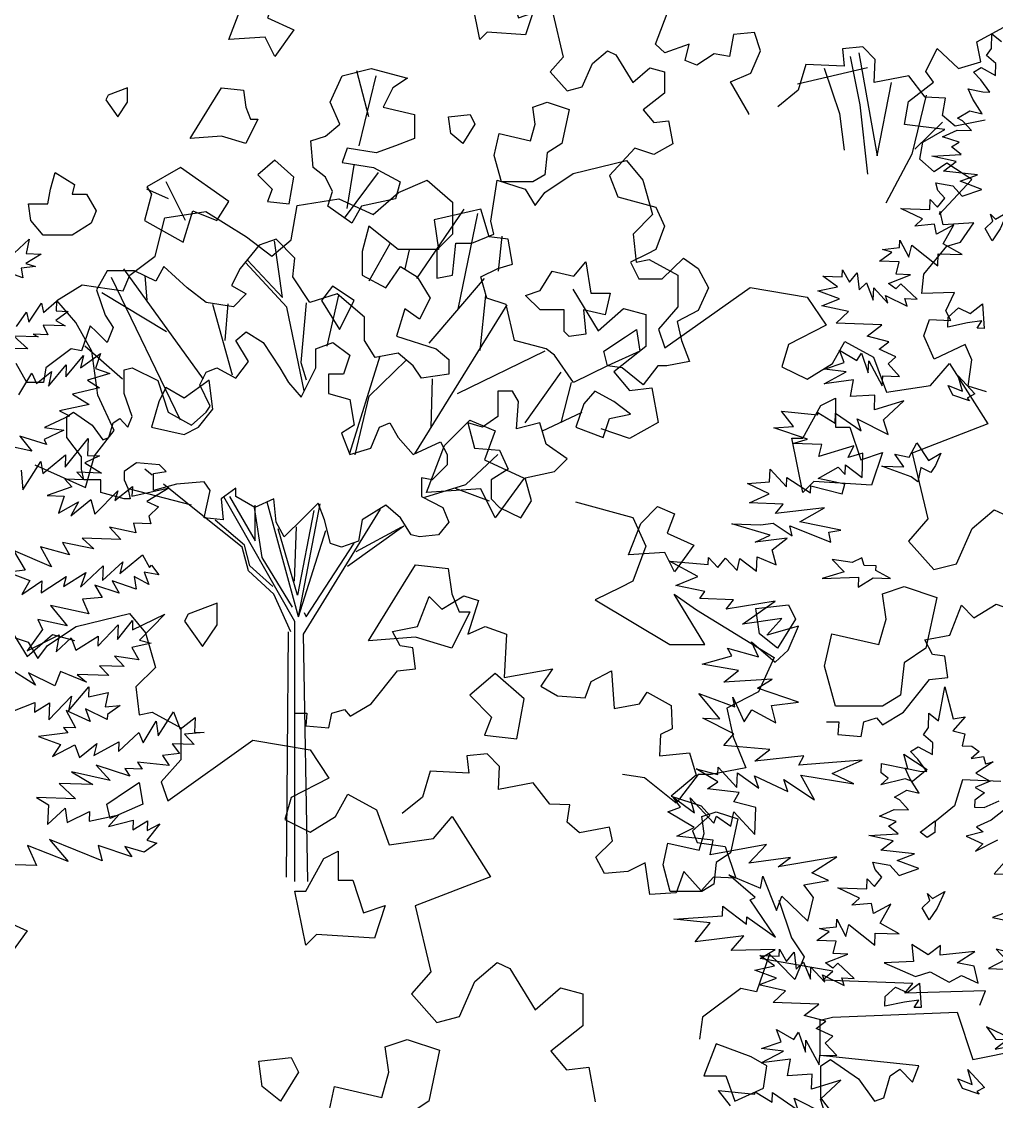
# Model space of a CAD drawing. Header units: inches. Extents: x 11.9 to 85.3, y 21.1 to 37.4.
# Drawn here: x 38.478 to 38.957, y 22.154 to 22.684 of the extents above; entities that cross this region are included whole.
import ezdxf

# ---------------------------------------------------------------- set-up
doc = ezdxf.new("R2010")
doc.units = ezdxf.units.IN
doc.header["$MEASUREMENT"] = 0
doc.layers.add('CAY', color=94, linetype='Continuous')
doc.layers.add('CAY-3', color=61, linetype='Continuous')

# ---------------------------------------------------------------- blocks, each defined once
blk = doc.blocks.new('A$C76451831')
at = {"layer": 'CAY'}
for p, q in [((3764, 1772.8), (3822.4, 1787)), ((3822.4, 1787), (3840.1, 1765.7)), ((3732.8, 1752.2), (3764, 1772.8)), ((3573, 1752.2), (3604.2, 1765.7)), ((3604.2, 1765.7), (3631.9, 1741.6)), ((3673.8, 1720.9), (3680.9, 1765.7)), ((3680.9, 1765.7), (3711.5, 1755.7)), ((3840.1, 1765.7), (3850.7, 1728)), ((3545.3, 1728), (3573, 1752.2)), ((3711.5, 1755.7), (3722.2, 1738)), ((3722.2, 1738), (3732.8, 1752.2)), ((3455.6, 1700.3), (3462.1, 1738)), ((3462.1, 1738), (3507.5, 1745.1)), ((3507.5, 1745.1), (3545.3, 1728)), ((3631.9, 1741.6), (3631.9, 1706.7)), ((3306.5, 1682.6), (3317.1, 1724.4)), ((3317.1, 1724.4), (3361.9, 1731.5)), ((3361.9, 1731.5), (3406.7, 1703.8)), ((3850.7, 1728), (3829.5, 1706.7)), ((3677.3, 1706.7), (3673.8, 1720.9)), ((3406.7, 1703.8), (3434.4, 1682.6)), ((3434.4, 1682.6), (3455.6, 1700.3)), ((3631.9, 1706.7), (3614.8, 1689.6)), ((3653.2, 1696.7), (3677.3, 1706.7)), ((3829.5, 1706.7), (3833, 1676.1)), ((3614.8, 1689.6), (3614.8, 1658.4)), ((3631.9, 1661.9), (3635.5, 1696.7)), ((3635.5, 1696.7), (3653.2, 1696.7)), ((3278.8, 1661.9), (3306.5, 1682.6)), ((3833, 1676.1), (3847.2, 1679)), ((3847.2, 1679), (3878.4, 1661.9)), ((3271.7, 1644.8), (3278.8, 1661.9)), ((3614.8, 1658.4), (3631.9, 1661.9)), ((3878.4, 1661.9), (3878.4, 1627.1)), ((3199.2, 1634.2), (3226.9, 1651.3)), ((3226.9, 1651.3), (3271.7, 1644.8)), ((3864.3, 1582.3), (3957.4, 1648.4)), ((3957.4, 1648.4), (4019.9, 1637.7)), ((3219.8, 1610), (3199.2, 1634.2)), ((4019.9, 1637.7), (4040.5, 1607.1)), ((3878.4, 1627.1), (3857.2, 1602.9)), ((3237.5, 1578.7), (3219.8, 1610)), ((4040.5, 1607.1), (3999.3, 1585.8)), ((3857.2, 1602.9), (3864.3, 1582.3)), ((3999.3, 1585.8), (3992.2, 1561.6)), ((4047.6, 1565.2), (4061.2, 1589.4)), ((4061.2, 1589.4), (4092.4, 1572.3)), ((3244, 1530.4), (3237.5, 1578.7)), ((4092.4, 1572.3), (4106.6, 1533.9)), ((3992.2, 1561.6), (4019.9, 1548.1)), ((4019.9, 1548.1), (4047.6, 1565.2)), ((4154.9, 1541), (4175.6, 1565.2)), ((4175.6, 1565.2), (4217.4, 1499.1)), ((4106.6, 1533.9), (4154.9, 1541)), ((3261.7, 1492), (3244, 1530.4)), ((3240.4, 1464.3), (3261.7, 1492)), ((4217.4, 1499.1), (4134.9, 1467.3)), ((3230.4, 1429.5), (3240.4, 1464.3)), ((4134.9, 1467.3), (4152, 1395.3)), ((3175, 1454.3), (3230.4, 1429.5)), ((4200.3, 1384.7), (4224.5, 1405.3)), ((4224.5, 1405.3), (4238.7, 1398.8)), ((4152, 1395.3), (4130.8, 1371.1)), ((4183.2, 1346.3), (4200.3, 1384.7)), ((4130.8, 1371.1), (4158.5, 1339.9)), ((4158.5, 1339.9), (4183.2, 1346.3)), ((4929.6, 1084.7), (4941, 1036.7)), ((5409.5, 1046.3), (5410, 1062.2)), ((5410, 1062.2), (5420.6, 1053.6)), ((4973.2, 1029.6), (4989.3, 1043.4)), ((4989.3, 1043.4), (4998.7, 1039.1)), ((4998.7, 1039.1), (5017.2, 1008.8)), ((5268.6, 1047.8), (5246.4, 1045.7)), ((5246.4, 1045.7), (5248.5, 1026.7)), ((5282.3, 1034.1), (5268.6, 1047.8)), ((5404.2, 1038.3), (5409.5, 1046.3)), ((4941, 1036.7), (4926.8, 1020.6)), ((4961.8, 1004.1), (4973.2, 1029.6)), ((5206.3, 1028.8), (5197.9, 1000.4)), ((5248.5, 1026.7), (5206.3, 1028.8)), ((5281.2, 1008.8), (5282.3, 1034.1)), ((5414.3, 1029.8), (5404.2, 1038.3)), ((5413.9, 1016.7), (5414.3, 1029.8)), ((4728.3, 971.5), (4715.1, 1021.6)), ((4717.8, 939.8), (4736.3, 1016.3)), ((4926.8, 1020.6), (4945.3, 999.7)), ((5017.2, 1008.8), (5035.7, 1024.9)), ((5035.7, 1024.9), (5051.8, 1020.6)), ((5051.8, 1020.6), (5051.8, 997.4)), ((5273.8, 1025), (5197.2, 1007.3)), ((5319.2, 1016.2), (5281.2, 1008.8)), ((5337.1, 993), (5319.2, 1016.2)), ((5390, 1020.2), (5398.3, 1025.4)), ((5397.8, 1011.8), (5390, 1020.2)), ((5398.3, 1025.4), (5413.9, 1016.7)), ((4945.3, 999.7), (4961.8, 1004.1)), ((5407.8, 998.3), (5397.8, 1011.8)), ((5051.8, 997.4), (5028.6, 978.9)), ((5197.9, 1000.4), (5175.7, 982.4)), ((5359.3, 991.9), (5337.1, 993)), ((5356.1, 972.9), (5359.3, 991.9)), ((5389, 990.8), (5383.9, 1001.9)), ((5383.9, 1001.9), (5400.1, 998.6)), ((5400.1, 998.6), (5407.8, 998.3)), ((5399.3, 974.6), (5389, 990.8)), ((5028.6, 978.9), (5040, 965.1)), ((5369.8, 961.3), (5356.1, 972.9)), ((5372.4, 970.1), (5385.8, 977.8)), ((5377.7, 967.2), (5372.4, 970.1)), ((5385.8, 977.8), (5399.3, 974.6)), ((5040, 965.1), (5056.1, 967.1)), ((5056.1, 967.1), (5060.8, 941.9)), ((5355.8, 949.4), (5371.9, 957)), ((5402.5, 967.7), (5369.8, 961.3)), ((5371.9, 957), (5387.7, 956.4)), ((5387.7, 956.4), (5377.7, 967.2)), ((5374.2, 943.7), (5355.8, 949.4)), ((5019.2, 937.2), (4991.7, 907.3)), ((5040, 930.1), (5019.2, 937.2)), ((5060.8, 941.9), (5040, 930.1)), ((5365.8, 938.6), (5374.2, 943.7)), ((5376.4, 930.1), (5365.8, 938.6)), ((5344.2, 928.5), (5376.4, 930.1)), ((5370.7, 922.5), (5344.2, 928.5)), ((5357.2, 912.1), (5370.7, 922.5)), ((4701.9, 860.6), (4738.9, 910.7)), ((4704.6, 871.1), (4712.5, 918.7)), ((5394.2, 908.1), (5357.2, 912.1)), ((4527.8, 857.9), (4506.6, 900.2)), ((4991.7, 907.3), (5000.7, 884.1)), ((5351, 891), (5348.6, 899.3)), ((5348.6, 899.3), (5367.1, 895.9)), ((5375.4, 901.1), (5394.2, 908.1)), ((5399.1, 892.1), (5375.4, 901.1)), ((4509.3, 881.7), (4485.5, 892.2)), ((5358.4, 882.6), (5351, 891)), ((5367.1, 895.9), (5377.5, 884.7)), ((5377.5, 884.7), (5399.1, 892.1)), ((5000.7, 884.1), (5042.4, 872.7)), ((5342.1, 870.1), (5342.5, 880.9)), ((5342.5, 880.9), (5350.4, 872.5)), ((5350.4, 872.5), (5358.4, 882.6)), ((4781, 794.5), (4832.5, 870.4)), ((4850.9, 870.4), (4799.8, 858.6)), ((4826.2, 761), (4847.8, 865.6)), ((4860, 840.1), (4850.9, 870.4)), ((5042.4, 872.7), (5051.8, 851.9)), ((5310.5, 871.2), (5342.1, 870.1)), ((5334.1, 859.9), (5310.5, 871.2)), ((4728.3, 851.9), (4721.2, 824)), ((4760.5, 826.3), (4728.3, 851.9)), ((4799.8, 858.6), (4804.6, 826.3)), ((5051.8, 851.9), (5042.4, 826.3)), ((5325.6, 852), (5334.1, 859.9)), ((5347, 854), (5325.6, 852)), ((5349.4, 843.1), (5347, 854)), ((5368.3, 853.3), (5349.4, 843.1)), ((5356.7, 832.4), (5368.3, 853.3)), ((4880.8, 837.7), (4860, 840.1)), ((4870.1, 802.5), (4874.1, 840.9)), ((4608.4, 831), (4587.6, 805.5)), ((4626.9, 837.7), (4608.4, 831)), ((4634, 774), (4625.3, 835.7)), ((4647.3, 816.9), (4626.9, 837.7)), ((4728.6, 791.9), (4751.7, 832.8)), ((4885.5, 810.2), (4880.8, 837.7)), ((5290.3, 826.5), (5309, 828.6)), ((5300.6, 823.4), (5290.3, 826.5)), ((5309, 828.6), (5309.3, 836.7)), ((5309.3, 836.7), (5319, 817.8)), ((5319, 817.8), (5322.2, 830.9)), ((5322.2, 830.9), (5350.9, 808.5)), ((5377.6, 820.8), (5356.7, 832.4)), ((4645.4, 796.4), (4647.3, 816.9)), ((4721.2, 824), (4721.2, 798.4)), ((4804.6, 826.3), (4760.5, 826.3)), ((4768, 805.1), (4772.9, 825.9)), ((5033.3, 821.6), (5014.8, 812.5)), ((5042.4, 826.3), (5033.3, 821.6)), ((5049.4, 794.1), (5072.6, 816.9)), ((5072.6, 816.9), (5088.7, 805.5)), ((5287.1, 813.5), (5300.6, 823.4)), ((5350.9, 808.5), (5351.3, 821.7)), ((5351.3, 821.7), (5377.6, 820.8)), ((4442.1, 803.1), (4430.3, 782.3)), ((4472, 803.1), (4442.1, 803.1)), ((4547.7, 684.5), (4460.2, 805.1)), ((4495.2, 791.7), (4472, 803.1)), ((4504.2, 807.8), (4495.2, 791.7)), ((4529.8, 784.6), (4504.2, 807.8)), ((4587.6, 805.5), (4578.1, 787)), ((4638.7, 763.4), (4593.5, 812.2)), ((4595.8, 814.5), (4634, 774)), ((4746.8, 784.6), (4762.9, 807.8)), ((4762.9, 807.8), (4781.4, 796.4)), ((4850.9, 796.4), (4869.4, 805.5)), ((4869.4, 805.5), (4885.5, 810.2)), ((5014.8, 812.5), (5023.9, 794.1)), ((5088.7, 805.5), (5100.1, 784.6)), ((5246.2, 796.3), (5246.5, 804)), ((5246.5, 804), (5254.2, 790.6)), ((5308.4, 812.7), (5287.1, 813.5)), ((5305.2, 799.3), (5308.4, 812.7)), ((4522.3, 639.8), (4446.8, 795.6)), ((4485.8, 770.9), (4483.8, 797.9)), ((4663.8, 768.5), (4645.4, 796.4)), ((4721.2, 798.4), (4746.8, 784.6)), ((4781.4, 796.4), (4795.5, 773.2)), ((4794.3, 724.1), (4854.9, 794.5)), ((4857.6, 773.2), (4850.9, 796.4)), ((5023.9, 794.1), (5049.4, 794.1)), ((5240.9, 785.6), (5224.9, 797.1)), ((5224.9, 797.1), (5246.2, 796.3)), ((5254.2, 790.6), (5262.7, 800.7)), ((5262.7, 800.7), (5264.7, 782.1)), ((5296.7, 789.1), (5321.1, 798.7)), ((5321.1, 798.7), (5305.2, 799.3)), ((4430.3, 782.3), (4439.8, 754.7)), ((4550.6, 768.5), (4529.8, 784.6)), ((4578.1, 787), (4594.3, 777.9)), ((4951.7, 782.9), (4979.4, 737.5)), ((5100.1, 784.6), (5088.7, 759.5)), ((5219.4, 781), (5240.9, 785.6)), ((5243.1, 772.4), (5219.4, 781)), ((5264.7, 782.1), (5272.7, 790)), ((5272.7, 790), (5280.2, 771.1)), ((5280.2, 771.1), (5280.7, 784.3)), ((5280.7, 784.3), (5296, 767.8)), ((5304.7, 783.4), (5296.7, 789.1)), ((5310.3, 788.7), (5304.7, 783.4)), ((5328.3, 772.2), (5310.3, 788.7)), ((4507, 736.3), (4436.2, 779.1)), ((4580.5, 763.8), (4550.6, 768.5)), ((4594.3, 777.9), (4580.5, 763.8)), ((4659.9, 768.1), (4654, 702.8)), ((4693.7, 777.9), (4663.8, 768.5)), ((4682.7, 720.5), (4695.7, 776.4)), ((4723.6, 752.4), (4693.7, 777.9)), ((4795.5, 773.2), (4783.7, 750)), ((4850.1, 715.8), (4856.4, 776.4)), ((4878.5, 766.1), (4857.6, 773.2)), ((5223.8, 764.9), (5243.1, 772.4)), ((5296, 767.8), (5293.5, 776.1)), ((5293.5, 776.1), (5317.1, 764.4)), ((5314.7, 772.6), (5328.3, 772.2)), ((5317.1, 764.4), (5314.7, 772.6)), ((4579.1, 689), (4557.9, 766.3)), ((4571.1, 726.8), (4574.5, 766.9)), ((4657.5, 671.8), (4638.7, 763.4)), ((4767.6, 761.4), (4758.6, 731.5)), ((4783.7, 750), (4767.6, 761.4)), ((4778.7, 602.9), (4879.6, 765.8)), ((4887.9, 726.8), (4878.5, 766.1)), ((4979.4, 737.5), (5007.1, 761.7)), ((5007.1, 761.7), (5031.3, 755.2)), ((5088.7, 759.5), (5065.6, 747.7)), ((5253, 758.5), (5223.8, 764.9)), ((5239.5, 745.8), (5253, 758.5)), ((4439.8, 754.7), (4448.8, 741)), ((4723.6, 726.8), (4723.6, 752.4)), ((5031.3, 755.2), (5031.3, 720.4)), ((5065.6, 747.7), (5070.3, 726.8)), ((5289.7, 744), (5239.5, 745.8)), ((5273.4, 731.5), (5289.7, 744)), ((4423.7, 742.9), (4414.2, 715.4)), ((4430.3, 736.3), (4423.7, 742.9)), ((4442.1, 724.5), (4430.3, 736.3)), ((4448.8, 741), (4442.1, 724.5)), ((4458.8, 684.4), (4417.8, 720.8)), ((4735.4, 708.3), (4723.6, 726.8)), ((4758.6, 731.5), (4802.2, 717.8)), ((4922.5, 717.8), (4887.9, 726.8)), ((5031.3, 720.4), (4996.5, 692.7)), ((5070.3, 726.8), (5079.3, 704)), ((5297.2, 725.2), (5273.4, 731.5)), ((5286.5, 717.4), (5297.2, 725.2)), ((4402.8, 717.8), (4374.9, 696.9)), ((4414.2, 715.4), (4402.8, 717.8)), ((4707.6, 603.7), (4740.9, 709.9)), ((4760.5, 713.1), (4735.4, 708.3)), ((4777, 699.3), (4760.5, 713.1)), ((4802.2, 717.8), (4816, 706)), ((4825.4, 669), (4921.3, 715.4)), ((4931.5, 710.7), (4922.5, 717.8)), ((4952.3, 680.8), (4931.5, 710.7)), ((5248.4, 702.9), (5243.4, 716.2)), ((5243.4, 716.2), (5262.1, 705.1)), ((5262.1, 705.1), (5267.3, 713.1)), ((5267.3, 713.1), (5274.7, 691.5)), ((5304.8, 709.1), (5286.5, 717.4)), ((5296.4, 701.2), (5304.8, 709.1)), ((4354.1, 680.8), (4342.7, 701.7)), ((4374.9, 696.9), (4372.6, 680.8)), ((4654, 702.8), (4659.9, 684)), ((4728.7, 665.9), (4769.2, 705.2)), ((4786.1, 685.5), (4777, 699.3)), ((4816, 706), (4816, 689.9)), ((4989.3, 699.3), (4952.3, 680.8)), ((5005.4, 696.9), (4989.3, 699.3)), ((5028.6, 678.5), (5005.4, 696.9)), ((5044.7, 699.3), (5028.6, 678.5)), ((5054.2, 699.3), (5044.7, 699.3)), ((5079.3, 704), (5054.2, 699.3)), ((5226.8, 695.5), (5248.4, 702.9)), ((5274.7, 691.5), (5275.2, 704.7)), ((5275.2, 704.7), (5290.1, 677.4)), ((5309, 687.6), (5296.4, 701.2)), ((4816, 689.9), (4786.1, 685.5)), ((4796.7, 631.7), (4797.9, 685.1)), ((4899.3, 636.8), (4938.6, 692.2)), ((4996.5, 692.7), (5013.6, 672)), ((5226.3, 679.6), (5250.7, 692.4)), ((5250.7, 692.4), (5226.8, 695.5)), ((5290.1, 677.4), (5290.5, 688.3)), ((5290.5, 688.3), (5309, 687.6)), ((4372.6, 680.8), (4354.1, 680.8)), ((4938.6, 636.8), (4950, 680.8)), ((5013.6, 672), (5037.8, 675)), ((5037.8, 675), (5044.9, 637.2)), ((5258.6, 683.9), (5226.3, 679.6)), ((5255.2, 665.5), (5258.6, 683.9)), ((4713.4, 601.8), (4728.7, 665.9)), ((5282, 667.2), (5255.2, 665.5)), ((5281.5, 650.9), (5282, 667.2)), ((5179.9, 649.5), (5219.6, 645.4)), ((5192.9, 632.7), (5179.9, 649.5)), ((5313.5, 660.7), (5281.5, 650.9)), ((5291.5, 640.2), (5313.5, 660.7)), ((4917.8, 627.7), (4961.8, 648.6)), ((5219.6, 645.4), (5219.7, 648.1)), ((5219.7, 648.1), (5238.4, 636.6)), ((5238.4, 636.6), (5238.7, 647.4)), ((5238.7, 647.4), (5267.1, 627.9)), ((5262.5, 641.2), (5296.4, 624.1)), ((5267.1, 627.9), (5262.5, 641.2)), ((5296.4, 624.1), (5291.5, 640.2)), ((5013.6, 619.5), (4982.4, 630.1)), ((5044.9, 637.2), (5013.6, 619.5)), ((5171.6, 631.2), (5192.9, 632.7)), ((5208.3, 619), (5171.6, 631.2)), ((5192.3, 614.2), (5208.3, 619)), ((5224, 613.1), (5192.3, 614.2)), ((5220.8, 600), (5224, 613.1)), ((5258.8, 611.8), (5220.8, 600)), ((5252.9, 598.9), (5258.8, 611.8)), ((5268.9, 603.8), (5252.9, 598.9)), ((5268, 577.1), (5268.9, 603.8)), ((4834.4, 569.5), (4869.4, 602.2)), ((5249.5, 580.4), (5249.9, 590.8)), ((5249.9, 590.8), (5268, 577.1)), ((4491.5, 579.5), (4483.4, 586)), ((5166.8, 572.4), (5167.3, 586)), ((5167.3, 586), (5185.2, 566.8)), ((5219.9, 576), (5241.7, 588.4)), ((5241.7, 588.4), (5249.5, 580.4)), ((4541.2, 539.6), (4503.7, 569.7)), ((4789.6, 555.4), (4834.4, 569.5)), ((5142.7, 570.6), (5166.8, 572.4)), ((5166.3, 559.3), (5142.7, 570.6)), ((5185.2, 566.8), (5185.5, 577.2)), ((5185.5, 577.2), (5211.7, 560.4)), ((5211.7, 560.4), (5212, 568.1)), ((5212, 568.1), (5246.1, 559.2)), ((5249.2, 569.6), (5219.9, 576)), ((5246.1, 559.2), (5249.2, 569.6)), ((4534.5, 546.7), (4466.9, 564.4)), ((4647.3, 419.7), (4569.9, 556)), ((4575.8, 556.2), (4604.1, 507.8)), ((4823, 565.2), (4860, 551.4)), ((5144.7, 549.2), (5166.3, 559.3)), ((4602.9, 544.4), (4611.2, 489.7)), ((4604.1, 507.8), (4604.1, 546.7)), ((4651.6, 424.8), (4617.3, 549.9)), ((4651.6, 424.8), (4675, 548.1)), ((5181.8, 547.9), (5144.7, 549.2)), ((5173.3, 537.8), (5181.8, 547.9)), ((5227, 544), (5173.3, 537.8)), ((5199.7, 528.7), (5227, 544)), ((4589.9, 500.7), (4541.2, 539.6)), ((4668.2, 540.8), (4650.5, 448.4)), ((4656.8, 405.9), (4741.3, 542.4)), ((4592.3, 503.1), (4560.4, 530.2)), ((4650.5, 448.4), (4629.2, 520.8)), ((4646.9, 463.7), (4649.3, 523.1)), ((4705.1, 479.9), (4766.8, 524.3)), ((4714.5, 496), (4764.5, 523.1)), ((5125.3, 526.3), (5157, 525.2)), ((5167.5, 513.9), (5125.3, 526.3)), ((5157, 525.2), (5170.6, 527)), ((5170.6, 527), (5191.5, 513.1)), ((5189.1, 524.1), (5233.8, 506.2)), ((5191.5, 513.1), (5189.1, 524.1)), ((5244.7, 519.4), (5199.7, 528.7)), ((4651.6, 424.8), (4681.2, 519.2)), ((5150.9, 506.4), (5167.5, 513.9)), ((5185.9, 510.6), (5150.9, 506.4)), ((5169.6, 498), (5185.9, 510.6)), ((5231.5, 517.1), (5244.7, 519.4)), ((5233.8, 506.2), (5231.5, 517.1)), ((4596.6, 475.1), (4589.9, 500.7)), ((4598.2, 480.3), (4592.3, 503.1)), ((4659.9, 424.8), (4712.2, 505.4)), ((5174, 481.5), (5169.6, 498)), ((4611.2, 489.7), (4644.6, 435.4)), ((5057.3, 485.6), (5099.7, 481.8)), ((5088.4, 468.6), (5057.3, 485.6)), ((5099.7, 481.8), (5100, 489.5)), ((5100, 489.5), (5110.1, 478.8)), ((5110.1, 478.8), (5118.6, 488.9)), ((5118.6, 488.9), (5131.2, 475.3)), ((5131.2, 475.3), (5134.4, 488.3)), ((5134.4, 488.3), (5152.5, 474.6)), ((5152.5, 474.6), (5153.1, 490.4)), ((5153.1, 490.4), (5174, 481.5)), ((4624.5, 449.6), (4596.6, 475.1)), ((4623.3, 457.8), (4598.2, 480.3)), ((5064.1, 459.1), (5088.4, 468.6)), ((4643, 408.3), (4624.5, 449.6)), ((5062.5, 449.6), (5086.7, 432.5)), ((5096, 452.5), (5064.1, 459.1)), ((5090.3, 444.6), (5096, 452.5)), ((5127.4, 443.3), (5090.3, 444.6)), ((5119.3, 433.1), (5127.4, 443.3)), ((5172.7, 441.7), (5119.3, 433.1)), ((5137.3, 416.6), (5172.7, 441.7)), ((4657.5, 429.5), (4659.9, 424.8)), ((4647.3, 135.4), (4647.3, 419.7)), ((5180.2, 422.8), (5137.3, 416.6)), ((5163.7, 404.8), (5180.2, 422.8)), ((5198.4, 414.5), (5163.7, 404.8)), ((5187.1, 388.1), (5198.4, 414.5)), ((4638.3, 140.1), (4640.6, 408.3)), ((4661.5, 135.4), (4656.8, 405.9)), ((5120.6, 390.5), (5154.7, 381.1)), ((5125.3, 382.1), (5120.6, 390.5)), ((5154.7, 381.1), (5147.1, 397.2)), ((5147.1, 397.2), (5173, 375)), ((5093.2, 372.8), (5125.3, 382.1)), ((5171.9, 380.3), (5154.8, 342.6)), ((5173, 375), (5187.1, 388.1)), ((5132.9, 366), (5093.2, 372.8)), ((5116.6, 353.4), (5132.9, 366)), ((5169.7, 356.6), (5116.6, 353.4)), ((5153.5, 346.7), (5169.7, 356.6)), ((5154.8, 342.6), (5120.1, 324.9)), ((5198.3, 331.5), (5153.5, 346.7)), ((5112.4, 313.2), (5089.4, 340.8)), ((5089.4, 340.8), (5128.7, 326.2)), ((5126.4, 336.8), (5139.1, 310)), ((5128.7, 326.2), (5126.4, 336.8)), ((5168.7, 327.6), (5198.3, 331.5)), ((5120.1, 324.9), (5127.1, 293.6)), ((5139.1, 310), (5147.2, 322.9)), ((5147.2, 322.9), (5173.5, 308.8)), ((5173.5, 308.8), (5168.7, 327.6)), ((5093.9, 313.9), (5112.4, 313.2)), ((5127.7, 296.8), (5093.9, 313.9)), ((5116.8, 284), (5127.7, 296.8)), ((5167, 279.6), (5116.8, 284)), ((5127.1, 293.6), (5140.7, 259.4)), ((5150.7, 267), (5167, 279.6)), ((5204.4, 272.8), (5150.7, 267)), ((5198.6, 262.6), (5204.4, 272.8)), ((5110.3, 252.1), (5110.6, 260.2)), ((5110.6, 260.2), (5131.1, 238.2)), ((5268.1, 267.9), (5198.6, 262.6)), ((5235.4, 253.2), (5268.1, 267.9)), ((5029.8, 248.8), (5005.7, 252.3)), ((5064.6, 221), (5029.8, 248.8)), ((5088.8, 252.3), (5064.6, 221)), ((5110, 244.4), (5086.5, 258.4)), ((5086.5, 258.4), (5110.3, 252.1)), ((5103, 252.3), (5088.8, 252.3)), ((5140.7, 259.4), (5103, 252.3)), ((5131.1, 238.2), (5131.7, 254.1)), ((5131.7, 254.1), (5155.1, 237.4)), ((5155.1, 237.4), (5150.1, 250.7)), ((5150.1, 250.7), (5186.7, 233.6)), ((5200.9, 251.6), (5259, 241.9)), ((5215.8, 224.4), (5200.9, 251.6)), ((5259, 241.9), (5235.4, 253.2)), ((5098.9, 236.6), (5110, 244.4)), ((5133.6, 232.7), (5098.9, 236.6)), ((5186.7, 233.6), (5182.2, 246.9)), ((5182.2, 246.9), (5215.8, 224.4)), ((5069.2, 216.4), (5061.4, 227.5)), ((5061.4, 227.5), (5084.8, 210.4)), ((5080, 226.9), (5105.7, 199.2)), ((5084.8, 210.4), (5080, 226.9)), ((5127.8, 222.5), (5133.6, 232.7)), ((5055.4, 211.4), (5069.2, 216.4)), ((5151.6, 216.2), (5127.8, 222.5)), ((5150.6, 186.8), (5151.6, 216.2)), ((5084.3, 194.5), (5055.4, 211.4)), ((5105.7, 199.2), (5108.7, 206.8)), ((5108.7, 206.8), (5124.2, 195.8)), ((5124.2, 195.8), (5127.5, 211.6)), ((5127.5, 211.6), (5150.6, 186.8)), ((5065.3, 184.8), (5084.3, 194.5)), ((5105.1, 180.6), (5065.3, 184.8)), ((5101.8, 164.4), (5105.1, 180.6)), ((5163.4, 175.9), (5101.8, 164.4)), ((5144.1, 155.3), (5163.4, 175.9)), ((5189.6, 161.4), (5144.1, 155.3)), ((5240.4, 162.3), (5176.1, 151.4)), ((5176.1, 151.4), (5189.6, 161.4)), ((5213, 144.7), (5240.4, 162.3)), ((5150.9, 117.8), (5122.3, 142.4)), ((5122.3, 142.4), (5156.7, 128.1)), ((5231.3, 136.3), (5213, 144.7)), ((5156.7, 128.1), (5159.4, 141.1)), ((5159.4, 141.1), (5174.4, 103.4)), ((5204.4, 131.8), (5231.3, 136.3)), ((5214.8, 117.9), (5204.4, 131.8)), ((5174.4, 103.4), (5180, 119.1)), ((5180, 119.1), (5208.5, 91.8)), ((5115.3, 97.8), (5115.7, 108.2)), ((5115.7, 108.2), (5141.7, 88.7)), ((5145.4, 115.3), (5150.9, 117.8)), ((5173.4, 74.4), (5145.4, 115.3)), ((5208.5, 91.8), (5214.8, 117.9)), ((5062.2, 94.2), (5115.3, 97.8)), ((5141.7, 88.7), (5142, 96.8)), ((5142, 96.8), (5173.4, 74.4)), ((5101.9, 90.1), (5062.2, 94.2)), ((5085.3, 69.4), (5101.9, 90.1)), ((5138.6, 75.7), (5085.3, 69.4)), ((5124.9, 59.8), (5138.6, 75.7)), ((5172.9, 60.9), (5124.9, 59.8)), ((5156.3, 51), (5172.9, 60.9)), ((5236, 37.4), (5156.3, 51)), ((5224.8, 27.3), (5236, 37.4)), ((5323.5, 23.9), (5224.8, 27.3)), ((5314.9, 13.3), (5323.5, 23.9)), ((5402.9, 15.7), (5314.9, 13.3)), ((5396.9, 0), (5402.9, 15.7))]:
    blk.add_line(p, q, dxfattribs=at)
for points in [[(4216, 1534.3), (4196, 1540.6), (4200.2, 1569.1), (4192.8, 1586), (4159, 1570.1), (4147.4, 1595.5), (4153.8, 1613.4), (4177, 1612.3), (4171.7, 1622.9), (4181.2, 1642.9), (4145.3, 1641.9), (4147.4, 1663), (4172.8, 1693.5), (4187.5, 1697.8), (4202.3, 1718.9), (4168.5, 1716.7), (4165.4, 1731.5), (4164.3, 1728.3), (4200.2, 1766.3), (4172.8, 1784.2), (4159, 1774.7), (4143.2, 1788.5), (4146.4, 1807.4), (4170.6, 1821.2), (4126.4, 1826.4), (4130.6, 1851.7), (4158, 1872.8), (4149.6, 1884.4), (4162.2, 1909.7), (4185.4, 1887.6), (4209.7, 1895), (4205.5, 1917.1), (4235, 1933)], [(3936, 753.5), (3923, 770.3), (3962.8, 766.2), (3962.9, 768.9), (3981.5, 757.4), (3981.9, 768.2), (4010.2, 748.6), (4005.7, 761.9), (4039.5, 744.9), (4034.6, 760.9), (4056.7, 781.5), (4024.6, 771.7), (4025.2, 788), (3998.4, 786.2), (4001.7, 804.7), (3969.4, 800.4), (3993.9, 813.1), (3970, 816.2), (3991.5, 823.6), (3986.5, 837), (4005.2, 825.9), (4010.4, 833.9), (4017.9, 812.3), (4018.3, 825.4), (4033.2, 798.2), (4033.6, 809), (4052.2, 808.4), (4039.5, 822), (4047.9, 829.8), (4029.6, 838.2), (4040.3, 846), (4016.5, 852.2), (4032.8, 864.8), (3982.6, 866.6), (3996.2, 879.2), (3966.9, 885.7), (3986.2, 893.2), (3962.5, 901.7), (3984, 906.4), (3968.1, 917.8), (3989.3, 917.1), (3989.6, 924.8), (3997.3, 911.4), (4005.8, 921.5), (4007.9, 902.9), (4015.9, 910.7), (4023.4, 891.9), (4023.8, 905), (4039.1, 888.6), (4036.7, 896.9), (4060.3, 885.2), (4057.8, 893.4), (4071.4, 892.9), (4053.4, 909.4), (4047.8, 904.2), (4039.8, 909.9), (4064.2, 919.5), (4048.4, 920), (4051.5, 933.5), (4030.3, 934.3), (4043.8, 944.2), (4033.4, 947.3), (4052.1, 949.4), (4052.4, 957.5), (4062.1, 938.6), (4065.3, 951.6), (4094, 929.3), (4094.4, 942.4), (4120.7, 941.5), (4099.8, 953.1), (4111.4, 974), (4092.5, 963.8), (4090.1, 974.8), (4068.8, 972.8), (4077.2, 980.7), (4053.6, 991.9), (4085.3, 990.8), (4085.6, 1001.7), (4093.5, 993.3), (4101.6, 1003.4), (4094.2, 1011.8), (4091.7, 1020.1), (4110.2, 1016.7), (4120.7, 1005.5), (4142.2, 1012.9), (4118.5, 1021.8), (4137.3, 1028.9), (4100.3, 1032.9), (4113.8, 1043.3), (4087.3, 1049.2), (4119.5, 1050.8), (4109, 1059.4), (4117.3, 1064.5), (4098.9, 1070.1), (4115, 1077.7), (4130.9, 1077.2), (4120.8, 1088), (4115.5, 1090.9), (4128.9, 1098.6), (4142.4, 1095.4), (4132.1, 1111.6), (4127, 1122.6), (4143.2, 1119.4), (4150.9, 1119.1), (4141, 1132.6), (4133.1, 1141), (4141.4, 1146.2), (4157, 1137.5), (4157.5, 1150.6), (4147.3, 1159.1), (4152.6, 1167.1), (4153.1, 1182.9), (4163.7, 1174.4), (4170.5, 1211.8), (4179.7, 1176.6), (4192.9, 1178.8), (4179.2, 1163.4), (4192.2, 1160.3), (4189.5, 1147.2), (4199.9, 1146.8), (4207.9, 1141.1), (4199.4, 1133.3), (4212.7, 1135.5), (4215.1, 1127.3), (4223.3, 1129.7), (4204.3, 1117.2), (4219.9, 1108.5), (4203.8, 1101.4), (4214, 1095.6), (4203.3, 1087.8), (4203, 1080.1), (4213.4, 1079.7), (4230, 1086.9)], [(4234.6, 1076.3), (4221.1, 1065.9), (4205, 1058.7), (4212.5, 1053), (4193.8, 1048.2), (4212, 1039.9), (4204.1, 1032), (4228.5, 1044.3)], [(4238.2, 1022.7), (4224.5, 1007.3), (4237.6, 1006.8)], [(4249.5, 969.2), (4222.8, 959.3), (4238.6, 956)], [(4253.1, 918.3), (4226.6, 924.7), (4237.1, 913.4), (4218.2, 903.7), (4244.9, 902.7)], [(4234.2, 831), (4215.9, 839.8), (4225.9, 826.3), (4239.5, 825.9), (4225.5, 815.5), (4260.6, 822.4)], [(4340.4, 822.3), (4356.8, 837.6), (4353.5, 821.9), (4369.8, 821.3), (4353.1, 811), (4363.9, 807.9), (4348, 805.8), (4349.9, 795.3), (4326.6, 803.8)], [(4343, 742), (4354, 757.9), (4356.3, 747), (4370.2, 767.8), (4372.6, 757.3), (4386.6, 770), (4386.2, 759.1), (4399.3, 758.6), (4385.9, 748.7), (4396.1, 742.9), (4372.1, 743.7), (4377.2, 733.1), (4361.3, 733.7), (4366.6, 730.8), (4339.9, 731.7), (4355.3, 717.6), (4336.8, 718.2)], [(4345.4, 667.6), (4359.8, 691.1), (4364.9, 680), (4381.2, 693.1), (4377.9, 676.9), (4397.3, 700.2), (4396.8, 687.1), (4416.2, 710.4), (4413, 696.9), (4434.9, 712.5), (4429.3, 696.4), (4445, 690.8), (4420.7, 683.5), (4433.6, 674.9), (4404.3, 668.2), (4422.5, 656.7), (4390.1, 650.1), (4400.8, 644.3), (4373.6, 631.7), (4394.8, 628.7), (4373.2, 618.6), (4375.7, 613), (4346.5, 622.2), (4359.6, 605.9), (4333, 611.8)], [(4348, 585), (4349.9, 563.6), (4369.6, 594.7), (4371.9, 581.4), (4396.6, 601.9), (4396.1, 588.3), (4421.2, 619.6), (4420.6, 601), (4433.7, 600.6), (4417.6, 593), (4435.8, 581.9), (4409.1, 582.8), (4416.9, 574.4), (4395.7, 575.2), (4403.5, 566.7), (4376.5, 557.2), (4395, 556.6), (4388.9, 538.2), (4410.7, 550.6), (4402.4, 535), (4424.3, 552.8), (4428.8, 536.8), (4453.7, 562.3), (4450.6, 551.9), (4469.7, 567.1), (4469.3, 556.7), (4510, 565.7), (4485.4, 550.7), (4498.4, 544.8), (4487.6, 534.8), (4490, 526.5), (4471, 527.2), (4473.4, 516.7), (4444.6, 522.7), (4457.2, 509.1), (4414.7, 510.6), (4427.4, 499.2), (4393.2, 505.9), (4400.9, 492.5), (4369.1, 501.3), (4381.4, 479.5), (4339.5, 497.3), (4352.3, 475.6), (4333.6, 473.5), (4357.4, 464.5), (4348.7, 449), (4370.5, 464.1), (4370, 450.9), (4397.4, 468.6), (4394.3, 457.8), (4418.8, 473.3), (4412.8, 457.1), (4437.7, 480.3), (4437.1, 464.5), (4459.1, 485), (4455.9, 472), (4480.7, 492.4), (4488.3, 478.5), (4490.7, 481.2), (4498.5, 470.5), (4482.7, 473.7), (4487.7, 460), (4471.7, 468.7), (4473.9, 455), (4447.5, 464.1), (4455.2, 450.7), (4428.8, 459.3), (4436.5, 445.9), (4415.1, 443.9), (4422.2, 427.8), (4380, 437), (4398.2, 415), (4366.3, 421.6), (4371.3, 411), (4354.7, 387.5), (4389.7, 404.9), (4386.3, 386.4), (4402.7, 401.7), (4407.7, 388.4), (4432.3, 403.4), (4431.9, 392.6), (4454, 415.8), (4453.4, 400), (4470, 420.7), (4469.7, 410.3), (4505.2, 427.6), (4477.4, 399.1), (4490.4, 396), (4469, 391.3), (4476.7, 377.8), (4450.1, 381.5), (4460.6, 370.2), (4433.8, 371.2), (4443.9, 360.4), (4409.5, 361.6), (4419.6, 353.1), (4391, 365), (4385, 349.3), (4356.1, 363.5), (4363.8, 350.1), (4332.7, 369.7)], [(4338.8, 321.5), (4363.1, 331), (4362.7, 320.6), (4379, 330.5), (4378.3, 311.9), (4403.2, 337.8), (4400, 322), (4422.2, 348), (4421.8, 337.1), (4443.2, 341.8), (4440, 326.1), (4456.3, 327.8), (4442.4, 317.8), (4442.2, 312.4), (4418.6, 324.1), (4423.6, 310.3), (4397.2, 322.1), (4407.5, 303.2), (4394.3, 303.7), (4399.1, 298), (4367.2, 293.7), (4391, 285.2), (4382.3, 271.9), (4406.8, 284.6), (4411.8, 270.9), (4430.9, 286.1), (4427.7, 273), (4455, 287.9), (4454.6, 277.5), (4476.6, 298.1), (4481.7, 287), (4495.6, 310.5), (4497.8, 294.6), (4514.6, 320.8), (4522.1, 301.9), (4538.4, 314.5), (4537.8, 298.6), (4548.2, 298.3), (4526.8, 296.3), (4537.3, 285.1), (4513.3, 285.9), (4521.1, 275.2), (4502.5, 273.1), (4509.8, 262), (4475.5, 265.9), (4480.6, 258), (4461.6, 258.7), (4466.8, 250.4), (4430.1, 262.5), (4445.3, 245.7), (4403.1, 255.3), (4426.6, 241.3), (4389.5, 242.6), (4407.5, 225.7), (4364.9, 227.2), (4377.8, 219), (4377, 197.7), (4396.2, 215.6), (4398.4, 199.7), (4422.9, 212), (4422.5, 201.1), (4454.9, 208.2), (4443.6, 195.4), (4470.5, 202.2), (4470.2, 191.8), (4486.4, 201.6), (4486, 191.2), (4499.9, 198.4), (4485.6, 180.3), (4496.4, 177.2), (4482.5, 167.3), (4461.4, 173.5), (4469.1, 162.3), (4432.4, 174.5), (4436.8, 158), (4379.2, 181.3), (4399.6, 157), (4354.9, 174.5), (4365, 152.8), (4330.2, 154)], [(5144.1, 974), (5144.1, 975), (5124.1, 1009.8), (5146.2, 1019.3), (5156.8, 1043.6), (5150.4, 1063.6), (5127.2, 1061.5), (5123, 1037.3), (5106.1, 1040.4), (5087.2, 1027.8), (5074.5, 1033.1), (5078.7, 1051), (5052.3, 1041.5), (5041.8, 1051), (5057.6, 1092.1)], [(5264.3, 1041.5), (5284.4, 928.6), (5300.2, 1008.8)], [(5254.8, 1037.3), (5265.4, 984.5), (5273.8, 908.6)], [(5226.4, 1024.6), (5243.2, 975), (5248.5, 935)], [(5338.2, 995.1), (5322.3, 930.7), (5293.9, 877)], [(5356.1, 965.6), (5325.5, 936)]]:
    blk.add_lwpolyline(points, dxfattribs=at)
for points in [[(3524.3, 1634.1), (3500.5, 1649.9), (3488.6, 1634.1), (3508.4, 1602.4)], [(3821.2, 1594.5), (3833.1, 1602.4), (3837, 1578.6), (3801.4, 1562.8), (3797.4, 1578.6)], [(3369.9, 1515.3), (3365.9, 1547), (3338.2, 1527.2), (3318.4, 1539), (3310.5, 1523.2), (3302.6, 1495.5), (3338.2, 1487.6), (3354, 1495.5)], [(4035, 1519.2), (4050.8, 1527.2), (4050.8, 1495.5), (4066.6, 1495.5), (4078.5, 1459.8), (4102.3, 1467.8), (4090.4, 1432.1), (4027.1, 1436.1), (4015.2, 1424.2), (4003.3, 1483.6), (4015.2, 1483.6)], [(3623.3, 1475.7), (3651, 1503.4), (3678.7, 1491.5), (3666.8, 1459.8), (3710.3, 1440), (3678.7, 1396.5), (3662.8, 1428.1), (3603.5, 1424.2)], [(3837.8, 1390.3), (3856.3, 1408.8), (3874.8, 1400.9), (3866.9, 1379.8), (3895.9, 1366.6), (3874.8, 1337.5), (3864.2, 1358.6), (3824.6, 1356)], [(3571.8, 1313.3), (3591.6, 1345), (3627.2, 1341), (3631.2, 1313.3), (3639.1, 1293.5), (3651, 1293.5), (3631.2, 1253.9), (3591.6, 1265.8), (3540.1, 1261.8)], [(4038.9, 1234.1), (4046.9, 1269.7), (4098.3, 1257.8), (4106.2, 1285.6), (4102.3, 1313.3), (4126, 1321.2), (4161.7, 1309.3), (4149.8, 1253.9), (4126, 1238), (4122.1, 1202.4), (4102.3, 1190.5), (4050.8, 1190.5)], [(3342.6, 1291.2), (3338.7, 1283.3), (3358.5, 1255.6), (3374.3, 1279.3), (3374.3, 1303.1)], [(3967.7, 1269.7), (3963.7, 1297.4), (3999.3, 1301.4), (4007.3, 1285.6), (3987.5, 1253.9)], [(3702.4, 1154.9), (3710.3, 1198.4), (3678.7, 1226.2), (3651, 1202.4), (3674.7, 1178.6), (3666.8, 1158.8)], [(4862.9, 1119.3), (4873.5, 1124.6), (4873.5, 1103.5), (4884.1, 1103.5), (4892, 1079.7), (4907.8, 1085), (4899.9, 1061.2), (4857.7, 1063.9), (4849.7, 1055.9), (4841.8, 1095.6), (4849.7, 1095.6)], [(4588.5, 1090.3), (4606.9, 1108.8), (4625.4, 1100.8), (4617.5, 1079.7), (4646.5, 1066.5), (4625.4, 1037.5), (4614.9, 1058.6), (4575.3, 1055.9)], [(3862.3, 1017), (3867.6, 1040.8), (3901.9, 1032.9), (3907.2, 1051.4), (3904.5, 1069.8), (3920.4, 1075.1), (3944.1, 1067.2), (3936.2, 1030.2), (3920.4, 1019.7), (3917.7, 995.9), (3904.5, 988), (3870.2, 988)], [(4143.6, 1052.7), (4159.9, 1065.3), (4159.5, 1052.2), (4151.1, 1047)], [(4709.9, 855.3), (4683.5, 873.8), (4688.8, 889.6), (4680.8, 905.5), (4667.6, 916), (4665, 945.1), (4680.8, 950.3), (4696.7, 963.5), (4686.1, 987.3), (4699.3, 1016.3), (4731, 1024.3), (4770.6, 1013.7), (4754.7, 1003.1), (4744.2, 982), (4778.5, 974.1), (4778.5, 947.7), (4757.4, 939.8), (4736.3, 931.9), (4704.6, 937.1), (4699.3, 921.3), (4733.6, 916), (4762.7, 900.2), (4757.4, 881.7), (4720.4, 873.8)], [(4443.3, 995.2), (4440.7, 989.9), (4453.9, 971.5), (4464.4, 987.3), (4464.4, 1003.1)], [(4554.1, 982), (4567.3, 1003.1), (4591.1, 1000.5), (4593.7, 982), (4599, 968.8), (4606.9, 968.8), (4593.7, 942.4), (4567.3, 950.3), (4533, 947.7)], [(4145.7, 970.1), (4154.1, 978), (4151.7, 985.8), (4156.9, 980.2), (4170.4, 987.9), (4162, 969.6), (4153.4, 956.7)], [(4865.6, 929.2), (4870.9, 953), (4905.2, 945.1), (4910.4, 963.5), (4907.8, 982), (4923.6, 987.3), (4947.4, 979.4), (4939.5, 942.4), (4923.6, 931.9), (4921, 908.1), (4907.8, 900.2), (4873.5, 900.2)], [(4818.1, 953), (4815.4, 971.5), (4839.2, 974.1), (4844.5, 963.5), (4831.3, 942.4)], [(4641.2, 876.4), (4646.5, 905.5), (4625.4, 923.9), (4606.9, 908.1), (4622.8, 892.2), (4617.5, 879)], [(4403.7, 887), (4419.5, 887), (4430.1, 868.5), (4424.8, 855.3), (4403.7, 842.1), (4372, 842.1), (4358.8, 857.9), (4356.2, 876.4), (4377.3, 876.4), (4380, 892.2), (4385.2, 910.7), (4406.4, 897.5)], [(4562.1, 857.9), (4575.3, 879), (4522.5, 916), (4485.5, 894.9), (4490.8, 887), (4482.9, 857.9), (4525.1, 834.2), (4535.7, 868.5)], [(4144.6, 860.9), (4136.9, 861.2), (4142.2, 869.2), (4126.3, 867), (4104.8, 862.3), (4105.2, 873.2), (4116.4, 883.2), (4129.3, 877.3), (4142.8, 887.7)], [(5402.6, 849.4), (5411, 857.2), (5408.6, 865), (5413.8, 859.4), (5427.2, 867.1), (5418.9, 848.8), (5410.3, 835.9)], [(4915.7, 781.4), (4928.9, 802.5), (4952.7, 797.2), (4965.9, 813), (4971.2, 778.7), (4992.3, 778.7), (4987, 755), (4963.2, 760.2), (4965.9, 733.8), (4947.4, 731.2), (4942.1, 736.5), (4942.1, 760.2), (4915.7, 760.2), (4899.9, 776.1)], [(4208.2, 766.2), (4189.8, 772.3), (4184.7, 782.9), (4200.4, 776.9), (4195.5, 793.4), (4213.9, 773.7), (4205.6, 769)], [(5401.5, 740.1), (5393.8, 740.4), (5399.1, 748.4), (5383.1, 746.2), (5361.7, 741.5), (5362, 752.4), (5373.3, 762.4), (5386.2, 756.5), (5399.7, 766.9)], [(4499.5, 590.8), (4474.4, 593.1), (4460.6, 583.7), (4460.6, 574.6), (4464.9, 565.2), (4467.3, 553.8), (4460.6, 553.8), (4435.1, 560.5), (4435.1, 574.6), (4416.6, 574.6), (4414.2, 586), (4414.2, 599.8), (4398.1, 620.6), (4398.1, 643.8), (4405.2, 648.6), (4425.6, 634.4), (4437.4, 618.3), (4444.1, 620.6), (4448.8, 636.8), (4455.9, 641.5), (4464.9, 632), (4469.6, 643.8), (4460.6, 669), (4460.6, 694.6), (4469.6, 696.9), (4497.6, 683.2), (4509, 648.6), (4534.5, 634.4), (4550.6, 648.6), (4554.9, 655.2), (4543.5, 678.5), (4550.6, 692.2), (4562, 696.9), (4582.9, 685.5), (4596.6, 704), (4582.9, 726.8), (4594.3, 736.3), (4612.7, 724.5), (4631.2, 696.9), (4640.6, 680.8), (4654.4, 664.7), (4670.5, 696.9), (4670.5, 717.8), (4689, 724.5), (4707.5, 710.7), (4700.8, 689.9), (4684.3, 689.9), (4684.3, 669), (4707.5, 662.3), (4712.2, 634.4), (4698.4, 625.4), (4707.5, 602.2), (4730.7, 609.2), (4740.1, 632), (4751.5, 636.8), (4760.5, 620.6), (4777, 602.2), (4806.9, 615.9), (4814, 602.2), (4814, 590.8), (4797.5, 574.6), (4786.1, 576.6), (4786.1, 556.2), (4809.3, 544.4), (4816, 528.2), (4804.6, 514.5), (4783.7, 512.1), (4774.7, 514.5), (4762.9, 533), (4746.8, 546.7), (4721.2, 530.6), (4716.9, 507.4), (4698.4, 500.7), (4686.6, 505), (4679.9, 530.6), (4672.9, 549.1), (4656.8, 533), (4635.9, 512.1), (4626.9, 528.2), (4624.5, 553.8), (4603.7, 544.4), (4582.9, 556.2), (4582.9, 565.2), (4566.7, 553.8), (4569.1, 530.6), (4548.3, 533), (4554.9, 562.8), (4548.3, 572.3), (4518, 569.9), (4492.8, 562.8), (4492.8, 581.3), (4506.6, 583.7)], [(5385.6, 660.9), (5367.2, 667), (5362.2, 677.6), (5377.8, 671.6), (5372.9, 688.1), (5391.3, 668.4), (5383, 663.7)], [(4892.2, 660), (4885.5, 671.4), (4869.4, 671.4), (4869.4, 643.8), (4852.9, 632), (4836.8, 636.8), (4843.9, 609.2), (4871.4, 606.9), (4880.8, 586), (4862.3, 574.6), (4862.3, 553.8), (4871.4, 544.4), (4894.6, 533), (4906.4, 551.4), (4899.3, 576.6), (4931.5, 583.7), (4945.3, 597.4), (4922.5, 613.6), (4915.4, 636.8), (4889.8, 630.1)], [(4975.5, 671.4), (4963.7, 657.6), (4954.7, 632), (4984.6, 620.6), (4991.7, 641.5), (5014.8, 646.2), (4996.4, 660)], [(5321.5, 577.9), (5289.7, 589.5), (5313.7, 588.6), (5303.8, 602.6), (5319.5, 599.3), (5327.8, 614.9), (5340.7, 595.8), (5354.1, 603.5), (5348.2, 590.1), (5343, 582.6), (5332.3, 588), (5329, 572.2)], [(5270.1, 480.9), (5267.7, 489.1), (5257.1, 484.1), (5235.4, 487.5), (5248.5, 473.9), (5224.3, 466.6), (5264.2, 467.9), (5263.8, 457.1), (5280, 467.4), (5299.1, 466.7), (5283, 475.4), (5283.2, 480.4)], [(5288.9, 254), (5289.3, 264.4), (5318.1, 258.4), (5313.6, 274.5), (5339.3, 257.7), (5323, 244.7), (5315, 247.7), (5288.4, 240.9), (5296.4, 248.3)], [(5395.1, 24.1), (5390.7, 42.8), (5371.8, 46.2), (5391.3, 58.7), (5353.5, 54.6), (5353.9, 65.4), (5340.4, 55), (5322.2, 66.5), (5324.3, 47.9), (5292.1, 46.3), (5326.4, 31.5), (5342.5, 36.4), (5363.4, 25.2), (5376.8, 32.4)]]:
    blk.add_lwpolyline(points, close=True, dxfattribs=at)
at = {"layer": 'CAY-3'}
for p, q in [((3138.9, 1290.1), (3166.6, 1244.7)), ((3220.2, 1277.6), (3278.5, 1291.8)), ((3278.5, 1291.8), (3296.2, 1270.6)), ((3188.9, 1257), (3220.2, 1277.6)), ((3137, 1270.6), (3167.7, 1260.5)), ((3166.6, 1244.7), (3194.3, 1268.9)), ((3194.3, 1268.9), (3218.5, 1262.4)), ((3296.2, 1270.6), (3306.9, 1232.8)), ((3167.7, 1260.5), (3178.3, 1242.8)), ((3178.3, 1242.8), (3188.9, 1257)), ((3306.9, 1232.8), (3285.6, 1211.6)), ((3285.6, 1211.6), (3289.2, 1180.9)), ((3289.2, 1180.9), (3303.3, 1183.9)), ((3303.3, 1183.9), (3334.6, 1166.8)), ((3334.6, 1166.8), (3334.6, 1131.9)), ((3320.4, 1087.1), (3413.6, 1153.2)), ((3413.6, 1153.2), (3476.1, 1142.6)), ((3476.1, 1142.6), (3496.7, 1111.9)), ((3334.6, 1131.9), (3313.3, 1107.8)), ((3496.7, 1111.9), (3455.4, 1090.7)), ((3313.3, 1107.8), (3320.4, 1087.1)), ((3455.4, 1090.7), (3448.4, 1066.5)), ((3503.8, 1070), (3517.3, 1094.2)), ((3517.3, 1094.2), (3548.6, 1077.1)), ((3548.6, 1077.1), (3562.7, 1038.8)), ((3448.4, 1066.5), (3476.1, 1052.9)), ((3476.1, 1052.9), (3503.8, 1070)), ((3611.1, 1045.8), (3631.7, 1070)), ((3631.7, 1070), (3673.6, 1003.9)), ((3562.7, 1038.8), (3611.1, 1045.8)), ((3673.6, 1003.9), (3591, 972.1)), ((3591, 972.1), (3608.1, 900.1)), ((3656.5, 889.5), (3680.7, 910.2)), ((3680.7, 910.2), (3694.8, 903.7)), ((3608.1, 900.1), (3586.9, 875.9)), ((3694.8, 903.7), (3722.5, 858.3)), ((3639.4, 851.2), (3656.5, 889.5)), ((3586.9, 875.9), (3614.6, 844.7)), ((3722.5, 858.3), (3750.2, 882.4)), ((3750.2, 882.4), (3774.4, 875.9)), ((3774.4, 875.9), (3774.4, 841.1)), ((3614.6, 844.7), (3639.4, 851.2)), ((3774.4, 841.1), (3739.6, 813.4)), ((3739.6, 813.4), (3756.7, 792.8)), ((3756.7, 792.8), (3780.9, 795.7)), ((3780.9, 795.7), (3788, 758)), ((4954.6, 550.5), (5017.1, 533.4)), ((5017.1, 533.4), (5031.3, 502.1)), ((86.7, 510.8), (100.8, 469.5)), ((5031.3, 502.1), (5017.1, 463.8)), ((100.8, 469.5), (114.4, 448.9)), ((5017.1, 463.8), (5003.6, 456.7)), ((76.8, 451.7), (62.5, 410.5)), ((86.7, 441.8), (76.8, 451.7)), ((114.4, 448.9), (104.4, 424.1)), ((5003.6, 456.7), (4975.9, 443.1)), ((5095.9, 394.5), (5062.5, 449.6)), ((104.4, 424.1), (86.7, 441.8)), ((4975.9, 443.1), (5057.6, 394.5)), ((5086.7, 432.5), (5171.9, 380.3)), ((45.4, 414.1), (3.5, 382.8)), ((62.5, 410.5), (45.4, 414.1)), ((5057.6, 394.5), (5095.9, 394.5)), ((3.5, 382.8), (0, 358.6)), ((132.1, 379.3), (145.6, 382.8)), ((132.1, 340.9), (132.1, 379.3)), ((145.6, 382.8), (281.8, 388.3)), ((281.8, 388.3), (298.9, 336.4)), ((298.9, 336.4), (400.1, 357.1)), ((240, 329.4), (132.1, 340.9)), ((132.7, 329.4), (143.3, 336.4)), ((143.3, 336.4), (173.9, 315.2)), ((132.7, 294.5), (132.7, 329.4)), ((208.7, 318.7), (219.3, 325.8)), ((219.3, 325.8), (232.9, 311.7)), ((232.9, 311.7), (240, 329.4)), ((173.9, 315.2), (191.6, 291)), ((201.6, 294.5), (208.7, 318.7)), ((156.8, 263.3), (132.7, 294.5)), ((191.6, 291), (201.6, 294.5))]:
    blk.add_line(p, q, dxfattribs=at)
for points in [[(3277.4, 1099.3), (3289.2, 1107.2), (3293.2, 1083.5), (3257.6, 1067.6), (3253.6, 1083.5)], [(3491.1, 1024.1), (3507, 1032), (3507, 1000.3), (3522.8, 1000.3), (3534.7, 964.7), (3558.4, 972.6), (3546.6, 936.9), (3483.2, 940.9), (3471.3, 929), (3459.5, 988.4), (3471.3, 988.4)], [(3079.4, 980.5), (3107.1, 1008.2), (3134.8, 996.3), (3123, 964.7), (3166.5, 944.9), (3134.8, 901.3), (3119, 933), (3059.6, 929)], [(3495.1, 738.9), (3503, 774.6), (3554.5, 762.7), (3562.4, 790.4), (3558.4, 818.1), (3582.2, 826), (3617.8, 814.2), (3605.9, 758.7), (3582.2, 742.9), (3578.2, 707.2), (3558.4, 695.3), (3507, 695.3)], [(3423.8, 774.6), (3419.9, 802.3), (3455.5, 806.2), (3463.4, 790.4), (3443.6, 758.7)], [(56.6, 339.4), (18.3, 353.5), (4.7, 318.7), (28.9, 318.7), (38.9, 291), (70.2, 305.2), (73.7, 329.4)]]:
    blk.add_lwpolyline(points, close=True, dxfattribs=at)
for points in [[(138.9, 705.6), (152.6, 705.6), (151.5, 691.9), (176.9, 689.8), (180, 705.6), (193.7, 709.9), (200.1, 702.5), (223.3, 716.2), (251.7, 752), (271.8, 754.2), (268.6, 777.4), (254.9, 779.5), (246.5, 795.3), (273.9, 800.6), (286.5, 833.3), (300.3, 819.5), (324.5, 834.3), (340.3, 829)], [(329.8, 640.3), (287.6, 642.4), (279.2, 613.9), (257, 596)], [(4646.7, 319.2), (4660.4, 319.2), (4659.4, 305.5), (4684.7, 303.3), (4687.9, 319.2), (4701.6, 323.4), (4707.9, 316), (4731.1, 329.7), (4759.6, 365.6), (4779.6, 367.7), (4776.4, 390.9), (4762.7, 393), (4754.3, 408.8), (4781.7, 414.1), (4794.4, 446.8), (4808.1, 433.1), (4832.3, 447.8), (4848.2, 442.6), (4836.6, 405.7), (4855.5, 414.1), (4878.8, 405.7), (4876.6, 358.2), (4929.4, 367.7), (4916.7, 348.7), (4934.6, 338.2), (4965.2, 336), (4971.6, 354), (4993.7, 365.6), (4996.9, 324.4), (5024.3, 329.7), (5032.7, 342.4), (5059.1, 327.6), (5060.2, 302.3), (5047.5, 296), (5046.4, 272.8), (5079.1, 275.9), (5086.5, 251.7), (5059.1, 228.5), (5091.8, 217.9), (5101.3, 207.4), (5082.3, 190.5), (5087.6, 177.8), (5118.2, 173.6), (5129.8, 138.8), (5105.5, 139.9), (5091.8, 125.1), (5072.8, 146.2), (5064.4, 123), (5035.9, 120.9), (5030.6, 155.7), (5011.6, 146.2), (4986.3, 144.1), (4976.8, 162), (4994.8, 179.9), (4991.6, 194.7), (4958.9, 188.4), (4945.2, 200), (4948.4, 219), (4926.2, 220), (4908.3, 243.2), (4870.3, 235.8), (4871.4, 261.2), (4857.7, 274.9), (4835.5, 272.8), (4837.6, 253.8), (4795.4, 255.9), (4787, 227.4), (4764.8, 209.5)]]:
    blk.add_lwpolyline(points, dxfattribs=at)

msp = doc.modelspace()

# ---------------------------------------------------------------- block references
at = {"layer": 'CAY', "xscale": 0.0004489089019145984, "yscale": 0.0004489089019145984, "zscale": 0.0004489089019145984}
for p in [(36.52619, 22.20094), (38.81115, 22.02325), (37.05949, 21.8133)]:
    msp.add_blockref('A$C76451831', p, dxfattribs=at)

doc.saveas('drawing.dxf')
